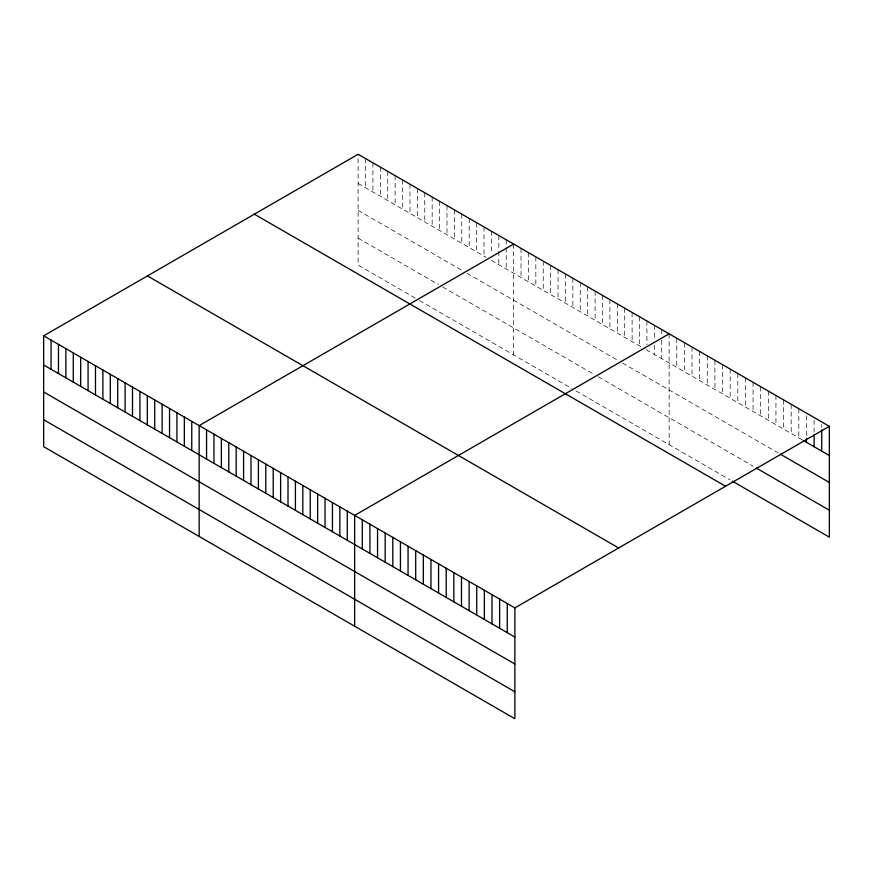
<?xml version="1.0" encoding="UTF-8"?>
<svg xmlns="http://www.w3.org/2000/svg" width="873" height="873" viewBox="0 0 873 873"><rect width="100%" height="100%" fill="white"/><g stroke="black" fill="none" stroke-linecap="round" stroke-linejoin="round"><path stroke-width="0.65" stroke-dasharray="4.37 3.27" d="M358.126 183.45L486.119 257.349M491.412 260.405L641.633 347.127M802.101 439.774L646.915 350.182L646.915 346.199M358.126 210.393L461.795 270.248M467.077 273.304L617.298 360.025M622.591 363.081L778.127 452.88M358.126 238.165L438.519 284.576M442.753 287.021L594.022 374.353M598.256 376.798L753.061 466.171M415.242 298.086L358.126 265.108L358.126 154.27M419.476 300.53L571.804 388.485M576.038 390.929L730.166 479.91M821.722 424.584L821.722 427.235M814.094 420.175L814.094 432.113M806.466 415.766L806.466 436.991M798.828 408.717L798.828 437.886M791.2 404.308L791.2 433.488M783.572 399.899L783.572 429.079M775.944 395.502L775.944 424.671M768.316 391.093L768.316 420.273M760.689 386.684L760.689 415.864M753.061 382.287L753.061 411.456M745.422 377.878L745.422 407.058M737.794 373.469L737.794 402.649M730.166 369.072L730.166 398.241M722.538 364.663L722.538 393.843M714.911 360.254L714.911 389.434M707.283 355.857L707.283 385.026M699.655 351.448L699.655 380.628M692.016 347.05L692.016 376.219M684.388 342.642L684.388 371.811M676.761 338.233L676.761 367.413M669.133 333.835L669.133 444.673M661.723 329.558L661.723 334.861M661.723 340.164L661.723 358.727M654.324 325.28L654.324 339.87M654.324 345.173L654.324 354.46M646.915 321.002L646.915 344.879M639.516 316.724L639.516 345.904M632.107 312.458L632.107 341.627M624.697 308.18L624.697 337.36M617.298 303.902L617.298 333.082M609.889 299.625L609.889 328.805M602.49 295.358L602.49 324.527M595.08 291.08L595.08 320.249M587.682 286.802L587.682 315.982M580.272 282.525L580.272 311.705M572.863 278.247L572.863 307.427M565.464 273.98L565.464 303.149M558.054 269.702L558.054 298.882M550.656 265.425L550.656 294.605M543.246 261.147L543.246 290.327M535.836 256.88L535.836 286.049M528.438 252.603L528.438 281.772M521.028 248.325L521.028 277.505M513.63 244.047L513.63 354.885M506.22 239.78L506.22 246.404M506.22 247.736L506.22 268.949M498.821 235.503L498.821 250.093M498.821 251.413L498.821 264.672M491.412 231.225L491.412 253.77M484.002 226.947L484.002 256.127M476.603 222.67L476.603 251.85M469.194 218.403L469.194 247.572M461.795 214.125L461.795 243.294M454.386 209.847L454.386 239.027M446.976 205.57L446.976 234.75M439.577 201.303L439.577 230.472M432.168 197.025L432.168 226.194M424.769 192.747L424.769 221.928M417.359 188.47L417.359 217.65M409.961 184.192L409.961 213.372M402.551 179.925L402.551 209.094M395.142 175.648L395.142 204.817M387.743 171.37L387.743 200.55M380.333 167.092L380.333 196.272M372.935 162.825L372.935 191.995M365.525 158.548L365.525 187.717"/><path stroke-width="1.31" d="M43.65 335.832L514.874 607.892L514.874 718.73L43.65 446.67L43.65 335.832L358.126 154.27L829.35 426.33L829.35 537.168L732.349 481.165M513.63 244.047L199.153 425.609L199.153 536.448M669.133 333.835L354.656 515.386L354.656 626.225M514.874 607.892L829.35 426.33M803.193 440.407L829.35 455.51M780.298 454.135L829.35 482.453M756.324 468.059L829.35 510.225M254.349 214.18L725.572 486.25M147.428 275.912L618.651 547.971M43.65 365.001L514.874 637.061M43.65 391.955L514.874 664.015M43.65 419.717L514.874 691.776M821.722 429.887L821.722 451.101M814.094 434.765L814.094 446.692M806.466 438.311L806.466 442.295M507.246 603.483L507.246 632.663M499.618 599.085L499.618 628.254M491.99 594.677L491.99 623.846M484.362 590.268L484.362 619.448M476.734 585.87L476.734 615.039M469.107 581.462L469.107 610.642M461.468 577.053L461.468 606.233M453.84 572.655L453.84 601.824M446.212 568.247L446.212 597.427M438.584 563.838L438.584 593.018M430.956 559.44L430.956 588.609M423.329 555.032L423.329 584.212M415.701 550.623L415.701 579.803M408.062 546.225L408.062 575.394M400.434 541.817L400.434 570.997M392.806 537.408L392.806 566.588M385.179 533.01L385.179 562.179M377.551 528.601L377.551 557.782M369.923 524.204L369.923 553.373M362.295 519.795L362.295 548.964M347.258 511.109L347.258 540.289M339.848 506.842L339.848 536.011M332.449 502.564L332.449 531.744M325.04 498.287L325.04 527.467M317.641 494.009L317.641 523.189M310.231 489.742L310.231 518.911M302.822 485.464L302.822 514.634M295.423 481.187L295.423 510.367M288.014 476.909L288.014 506.089M280.615 472.631L280.615 501.811M273.205 468.365L273.205 497.534M265.796 464.087L265.796 493.267M258.397 459.809L258.397 488.989M250.988 455.531L250.988 484.711M243.589 451.265L243.589 480.434M236.179 446.987L236.179 476.156M228.781 442.709L228.781 471.889M221.371 438.432L221.371 467.612M213.961 434.154L213.961 463.334M206.563 429.887L206.563 459.056M191.754 421.332L191.754 450.512M184.345 417.054L184.345 446.234M176.935 412.787L176.935 441.956M169.537 408.509L169.537 437.679M162.127 404.232L162.127 433.412M154.728 399.954L154.728 429.134M147.319 395.676L147.319 424.856M139.92 391.41L139.92 420.579M132.51 387.132L132.51 416.312M125.101 382.854L125.101 412.034M117.702 378.576L117.702 407.756M110.293 374.31L110.293 403.479M102.894 370.032L102.894 399.201M95.484 365.754L95.484 394.934M88.075 361.477L88.075 390.657M80.676 357.21L80.676 386.379M73.267 352.932L73.267 382.101M65.868 348.654L65.868 377.834M58.458 344.377L58.458 373.557M51.06 340.099L51.06 369.279"/></g></svg>
